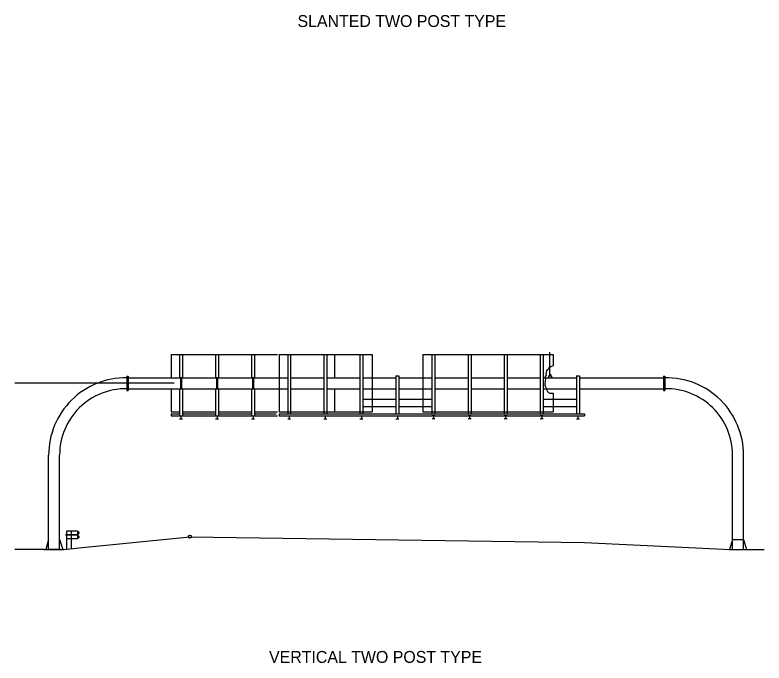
# Model space of a CAD drawing. Extents: x 88 to 611, y 545 to 812.
# Drawn here: x 296.6 to 410.7, y 544.7 to 643.5 of the extents above; entities that cross this region are included whole.
import ezdxf

# ---------------------------------------------------------------- set-up
doc = ezdxf.new("R2010")
doc.units = 0
for name, color, linetype in [('57 Undefined', 7, 'Continuous'), ('rd_PAVEMENT', 7, 'Continuous'), ('str_Center-Line-A', 7, 'Continuous'), ('tcd_RAILING-MGS', 7, 'Continuous'), ('tcd_SIGN-OVERHEAD', 7, 'Continuous')]:
    doc.layers.add(name, color=color, linetype=linetype)

msp = doc.modelspace()

# ---------------------------------------------------------------- linework, layer by layer
at = {"layer": 'rd_PAVEMENT'}
for p, q in [((306.35, 562.22), (323.22, 563.94)), ((323.22, 563.94), (383.35, 563.04)), ((383.35, 563.04), (405.59, 561.99)), ((300.98, 561.97), (296.55, 561.97)), ((301.02, 561.98), (304.02, 561.98)), ((304.02, 561.98), (306.35, 562.22)), ((405.44, 561.99), (410.7, 561.99))]:
    msp.add_line(p, q, dxfattribs=at)
msp.add_circle((323.22, 563.94), 0.227, dxfattribs=at)
at = {"layer": 'str_Center-Line-A'}
for p, q in [((378.06, 588.75), (378.06, 592.09)), ((320.82, 587.34), (296.55, 587.34))]:
    msp.add_line(p, q, dxfattribs=at)
at = {"layer": 'tcd_RAILING-MGS'}
for p, q in [((304.36, 564.23), (304.31, 564.23)), ((304.31, 564.18), (304.31, 564.23)), ((304.36, 564.18), (304.31, 564.18)), ((304.32, 564.18), (304.32, 564.23)), ((304.32, 564.18), (304.32, 564.22)), ((304.33, 564.18), (304.33, 564.23)), ((304.33, 564.18), (304.33, 564.22)), ((304.34, 564.18), (304.34, 564.23)), ((304.34, 564.18), (304.34, 564.22)), ((304.35, 564.18), (304.35, 564.23)), ((304.35, 564.18), (304.35, 564.22)), ((304.36, 564.26), (304.41, 564.26)), ((304.36, 564.16), (304.36, 564.25)), ((304.36, 564.23), (304.41, 564.23)), ((304.36, 564.17), (304.41, 564.17)), ((304.36, 564.14), (304.41, 564.14)), ((304.41, 564.26), (304.42, 564.26)), ((304.41, 564.14), (304.41, 564.26)), ((304.41, 564.14), (304.42, 564.14)), ((306.09, 564.78), (304.42, 564.78)), ((304.42, 564.78), (304.42, 562.02)), ((306.09, 564.23), (304.42, 564.23)), ((306.09, 564.17), (304.42, 564.17)), ((305.09, 564.78), (305.09, 562.1)), ((306.09, 564.78), (306.09, 563.62)), ((306.09, 564.71), (306.17, 564.7)), ((306.09, 564.7), (306.17, 564.69)), ((306.09, 564.15), (306.09, 564.25)), ((306.1, 564.23), (306.09, 564.23)), ((306.1, 564.17), (306.09, 564.17)), ((306.1, 564.15), (306.1, 564.25)), ((306.1, 564.24), (306.1, 564.16)), ((306.11, 564.24), (306.1, 564.24)), ((306.11, 564.16), (306.1, 564.16)), ((306.11, 564.26), (306.11, 564.14)), ((306.11, 564.26), (306.12, 564.26)), ((306.11, 564.14), (306.12, 564.14)), ((306.32, 564.46), (306.12, 564.32)), ((306.32, 563.94), (306.12, 564.08)), ((306.33, 564.46), (306.13, 564.31)), ((306.33, 563.95), (306.13, 564.09)), ((306.33, 564.58), (306.17, 564.7)), ((306.32, 564.57), (306.17, 564.69)), ((306.21, 564.67), (306.2, 564.66)), ((306.2, 564.38), (306.21, 564.37)), ((306.2, 564.03), (306.21, 564.03)), ((306.26, 564.63), (306.25, 564.63)), ((306.25, 564.41), (306.26, 564.41)), ((306.25, 563.99), (306.26, 564)), ((306.09, 563.62), (304.42, 563.62)), ((306.09, 563.69), (306.17, 563.71)), ((306.09, 563.7), (306.17, 563.71)), ((306.32, 563.83), (306.17, 563.71)), ((306.33, 563.82), (306.17, 563.71)), ((306.21, 563.73), (306.2, 563.74)), ((306.26, 563.77), (306.25, 563.78))]:
    msp.add_line(p, q, dxfattribs=at)
for centre, radius, start, end in [((304.38, 564.25), 0.0243, 141.7868, 218.2132), ((304.45, 564.2), 0.0894, 160.3471, 199.6529), ((304.38, 564.16), 0.0243, 141.7868, 218.2132), ((306.17, 564.25), 0.0871, 126.1868, 180), ((306.17, 564.15), 0.0871, 180, 233.8132), ((306.17, 564.25), 0.0781, 126.1868, 180), ((306.17, 564.15), 0.0781, 180, 233.8132), ((306.05, 564.2), 0.0889, 317.4171, 42.5829), ((306.28, 564.52), 0.0691, 306.1868, 52.7755), ((306.28, 563.88), 0.0691, 307.2245, 53.8132), ((306.28, 564.52), 0.0781, 0, 54.9084), ((306.28, 564.52), 0.0781, 306.3113, 52.7755), ((306.28, 564.52), 0.0781, 305.0916, 0), ((306.28, 563.88), 0.0781, 360, 54.9084), ((306.28, 563.88), 0.0781, 307.2245, 53.6887), ((306.28, 563.88), 0.0781, 305.0916, 360)]:
    msp.add_arc(centre, radius, start, end, dxfattribs=at)
at = {"layer": 'tcd_SIGN-OVERHEAD'}
for p, q in [((320.33, 591.72), (320.33, 588.18)), ((320.33, 591.72), (336.54, 591.72)), ((321.61, 591.72), (321.61, 588.18)), ((322.06, 591.72), (322.06, 588.18)), ((327.11, 591.72), (327.11, 588.18)), ((327.56, 591.72), (327.56, 588.18)), ((332.61, 591.72), (332.61, 588.18)), ((333.06, 591.72), (333.06, 588.18)), ((336.83, 591.72), (336.83, 582.96)), ((336.83, 591.72), (351, 591.72)), ((338.11, 591.72), (338.11, 582.96)), ((338.56, 591.72), (338.56, 582.96)), ((343.61, 591.72), (343.61, 582.96)), ((344.06, 591.72), (344.06, 582.96)), ((345.27, 591.72), (345.27, 588.18)), ((349.11, 591.72), (349.11, 582.96)), ((349.56, 591.72), (349.56, 582.96)), ((351, 591.72), (351, 582.96)), ((358.72, 591.72), (378.56, 591.72)), ((358.72, 591.72), (358.72, 582.96)), ((360.1, 591.72), (360.1, 582.96)), ((360.55, 591.72), (360.55, 582.96)), ((365.6, 591.72), (365.6, 582.96)), ((366.05, 591.72), (366.05, 582.96)), ((371.1, 591.72), (371.1, 582.96)), ((371.55, 591.72), (371.55, 582.96)), ((376.6, 591.72), (376.6, 582.96)), ((377.05, 591.72), (377.05, 582.96)), ((378.56, 591.72), (378.56, 590)), ((313.58, 588.43), (313.81, 588.43)), ((313.58, 588.43), (313.58, 586.26)), ((313.7, 588.43), (313.7, 586.26)), ((313.81, 588.43), (313.81, 586.26)), ((313.81, 588.18), (336.83, 588.18)), ((321.76, 588.25), (321.76, 586.44)), ((321.84, 588.25), (321.84, 586.44)), ((321.92, 588.25), (321.92, 586.44)), ((327.26, 588.25), (327.26, 586.44)), ((327.34, 588.25), (327.34, 586.44)), ((327.42, 588.25), (327.42, 586.44)), ((332.76, 588.25), (332.76, 586.44)), ((332.84, 588.25), (332.84, 586.44)), ((332.92, 588.25), (332.92, 586.44)), ((336.83, 588.17), (338.11, 588.17)), ((338.56, 588.17), (343.61, 588.17)), ((344.06, 588.17), (349.11, 588.17)), ((349.56, 588.17), (351, 588.17)), ((351, 588.17), (354.61, 588.17)), ((354.61, 588.47), (354.61, 582.66)), ((354.61, 588.47), (355.06, 588.47)), ((355.06, 588.47), (355.06, 582.66)), ((355.06, 588.17), (358.72, 588.17)), ((358.72, 588.17), (360.1, 588.17)), ((360.55, 588.17), (365.6, 588.17)), ((366.05, 588.17), (371.1, 588.17)), ((371.55, 588.17), (376.6, 588.17)), ((377.05, 588.17), (377.36, 588.17)), ((377.37, 588.17), (382.11, 588.17)), ((377.84, 588.47), (377.84, 588.17)), ((377.84, 588.47), (378.29, 588.47)), ((377.99, 588.74), (377.99, 588.47)), ((377.99, 588.74), (378.14, 588.74)), ((378.14, 588.74), (378.14, 588.47)), ((378.29, 588.47), (378.29, 588.17)), ((382.11, 588.47), (382.11, 582.66)), ((382.11, 588.47), (382.56, 588.47)), ((382.56, 588.47), (382.56, 582.66)), ((382.56, 588.18), (395.37, 588.18)), ((395.37, 588.43), (395.37, 586.26)), ((395.37, 588.43), (395.6, 588.43)), ((395.48, 588.43), (395.48, 586.26)), ((395.6, 588.43), (395.6, 586.26)), ((313.58, 586.26), (313.81, 586.26)), ((313.81, 586.51), (336.83, 586.51)), ((320.33, 586.51), (320.33, 582.96)), ((321.61, 586.51), (321.61, 582.36)), ((322.06, 586.51), (322.06, 582.36)), ((327.11, 586.51), (327.11, 582.36)), ((327.56, 586.51), (327.56, 582.36)), ((332.61, 586.51), (332.61, 582.36)), ((333.06, 586.51), (333.06, 582.36)), ((336.83, 586.5), (338.11, 586.5)), ((338.56, 586.5), (343.61, 586.5)), ((344.06, 586.5), (349.11, 586.5)), ((345.27, 586.51), (345.27, 582.96)), ((349.56, 586.5), (351, 586.5)), ((351, 586.5), (354.61, 586.5)), ((355.06, 586.5), (358.72, 586.5)), ((358.72, 586.5), (360.1, 586.5)), ((360.55, 586.5), (365.6, 586.5)), ((366.05, 586.51), (371.1, 586.51)), ((371.55, 586.51), (376.6, 586.51)), ((377.05, 586.51), (377.47, 586.51)), ((377.5, 586.51), (382.11, 586.51)), ((378.56, 585.82), (378.56, 582.96)), ((382.56, 586.51), (395.37, 586.51)), ((395.37, 586.26), (395.6, 586.26)), ((395.37, 586.26), (395.6, 586.26)), ((349.56, 584.93), (351, 584.93)), ((351, 584.93), (354.61, 584.93)), ((355.06, 584.93), (358.72, 584.93)), ((358.72, 584.93), (360.1, 584.93)), ((377.05, 584.93), (378.57, 584.93)), ((378.56, 584.93), (382.11, 584.93)), ((349.56, 583.79), (351, 583.79)), ((351, 583.79), (354.61, 583.79)), ((355.06, 583.79), (358.72, 583.79)), ((358.72, 583.79), (360.1, 583.79)), ((377.05, 583.79), (378.57, 583.79)), ((378.56, 583.79), (382.11, 583.79)), ((320.33, 582.96), (321.61, 582.96)), ((320.33, 582.66), (320.33, 582.36)), ((320.33, 582.66), (321.61, 582.66)), ((320.33, 582.36), (336.54, 582.36)), ((321.61, 582.36), (322.06, 582.36)), ((321.84, 582.36), (321.84, 581.94)), ((322.06, 582.96), (327.11, 582.96)), ((322.06, 582.66), (327.11, 582.66)), ((327.11, 582.36), (327.56, 582.36)), ((327.34, 582.36), (327.34, 581.94)), ((327.56, 582.96), (332.61, 582.96)), ((327.56, 582.66), (332.61, 582.66)), ((332.61, 582.36), (333.06, 582.36)), ((332.84, 582.36), (332.84, 581.94)), ((333.06, 582.96), (336.54, 582.96)), ((333.06, 582.66), (336.34, 582.66)), ((336.83, 582.96), (351, 582.96)), ((336.83, 582.66), (383.35, 582.66)), ((336.83, 582.66), (336.83, 582.36)), ((336.83, 582.36), (383.35, 582.36)), ((338.11, 582.96), (338.11, 582.66)), ((338.11, 582.36), (338.56, 582.36)), ((338.34, 582.36), (338.34, 581.94)), ((338.56, 582.96), (338.56, 582.66)), ((343.61, 582.96), (343.61, 582.66)), ((343.61, 582.36), (344.06, 582.36)), ((343.84, 582.36), (343.84, 581.94)), ((344.06, 582.96), (344.06, 582.66)), ((349.11, 582.96), (349.11, 582.66)), ((349.11, 582.36), (349.56, 582.36)), ((349.34, 582.36), (349.34, 581.94)), ((349.56, 582.96), (349.56, 582.66)), ((354.61, 582.36), (355.06, 582.36)), ((354.84, 582.36), (354.84, 581.94)), ((358.72, 582.96), (378.56, 582.96)), ((360.1, 582.96), (360.1, 582.66)), ((360.55, 582.36), (360.1, 582.36)), ((360.33, 582.36), (360.33, 581.94)), ((360.55, 582.96), (360.55, 582.66)), ((365.6, 582.96), (365.6, 582.66)), ((366.05, 582.36), (365.6, 582.36)), ((365.83, 582.36), (365.83, 581.94)), ((366.05, 582.96), (366.05, 582.66)), ((371.1, 582.96), (371.1, 582.66)), ((371.55, 582.36), (371.1, 582.36)), ((371.33, 582.36), (371.33, 581.94)), ((371.55, 582.96), (371.55, 582.66)), ((376.6, 582.96), (376.6, 582.66)), ((377.05, 582.36), (376.6, 582.36)), ((376.83, 582.36), (376.83, 581.94)), ((377.05, 582.96), (377.05, 582.66)), ((382.11, 582.36), (382.56, 582.36)), ((382.34, 582.36), (382.34, 581.94)), ((383.35, 582.66), (383.35, 582.36)), ((321.61, 581.94), (322.06, 581.94)), ((327.11, 581.94), (327.56, 581.94)), ((332.61, 581.94), (333.06, 581.94)), ((338.11, 581.94), (338.56, 581.94)), ((343.61, 581.94), (344.06, 581.94)), ((349.11, 581.94), (349.56, 581.94)), ((354.61, 581.94), (355.06, 581.94)), ((360.56, 581.94), (360.11, 581.94)), ((366.06, 581.94), (365.61, 581.94)), ((371.56, 581.94), (371.11, 581.94)), ((377.06, 581.94), (376.61, 581.94)), ((382.11, 581.94), (382.56, 581.94)), ((301.68, 561.98), (301.68, 576.39)), ((303.35, 561.98), (303.35, 576.39)), ((405.91, 561.98), (405.91, 576.39)), ((407.57, 561.98), (407.57, 576.39)), ((301.68, 563.49), (301.23, 561.99)), ((303.35, 563.49), (303.82, 561.99)), ((405.91, 563.49), (405.45, 561.99)), ((405.91, 563.49), (407.57, 563.49)), ((407.57, 563.49), (408.04, 561.99)), ((303.43, 561.98), (301.61, 561.98))]:
    msp.add_line(p, q, dxfattribs=at)
msp.add_lwpolyline([(378.57, 589.98), (378.34, 589.89), (378.12, 589.81), (377.91, 589.73), (377.84, 589.51), (377.67, 589.4), (377.55, 589.22), (377.51, 589.01), (377.47, 588.8), (377.49, 588.57), (377.37, 588.37), (377.37, 588.16), (377.41, 587.96), (377.35, 587.76), (377.33, 587.55), (377.31, 587.33), (377.31, 587.12), (377.4, 586.8), (377.43, 586.69), (377.49, 586.47), (377.6, 586.27), (377.71, 586.08), (377.85, 585.94), (378.08, 585.84), (378.29, 585.82), (378.56, 585.82)], dxfattribs=at)
for centre, radius, start, end in [((313.47, 576.39), 11.79, 89.4557, 180), ((395.79, 576.39), 11.79, 0, 90.9219), ((313.47, 576.39), 10.12, 89.3659, 180), ((395.79, 576.39), 10.12, 0, 91.0736)]:
    msp.add_arc(centre, radius, start, end, dxfattribs=at)

# ---------------------------------------------------------------- texts
at = {"layer": '57 Undefined'}
for s, p in [('SLANTED TWO POST TYPE', (339.61, 641.67)), ('VERTICAL TWO POST TYPE', (335.27, 544.7))]:
    msp.add_text(s, height=1.8125, dxfattribs=at).set_placement(p)

doc.saveas('drawing.dxf')
